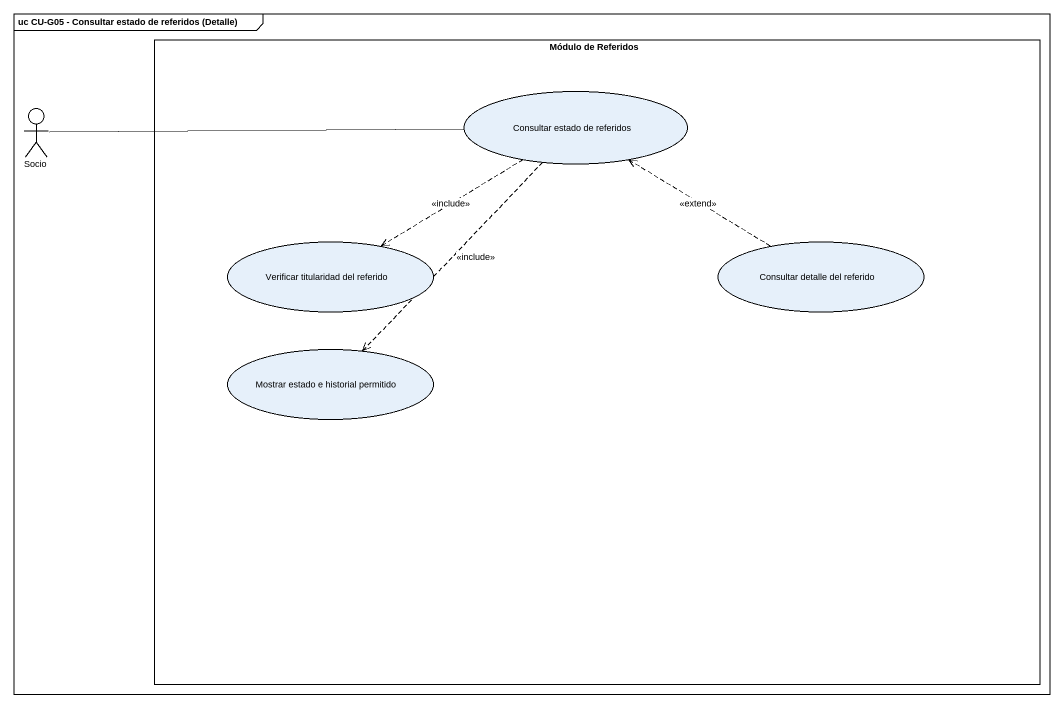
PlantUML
@startuml
mainframe uc CU-G05 - Consultar estado de referidos (Detalle)
rectangle "Módulo de Referidos" as Módulo_de_Referidos {
  usecase "Consultar estado de referidos" as Consultar_estado_de
  usecase "Verificar titularidad del referido" as Verificar_titularidad_del
  usecase "Consultar detalle del referido" as Consultar_detalle_del
  usecase "Mostrar estado e historial permitido" as Mostrar_estado_e_historial
}
actor Socio
Consultar_estado_de ..> Verificar_titularidad_del : <<include>>
Consultar_estado_de ..> Mostrar_estado_e_historial : <<include>>
Socio -right- Consultar_estado_de
Consultar_detalle_del .up.> Consultar_estado_de : <<extend>>
@enduml
